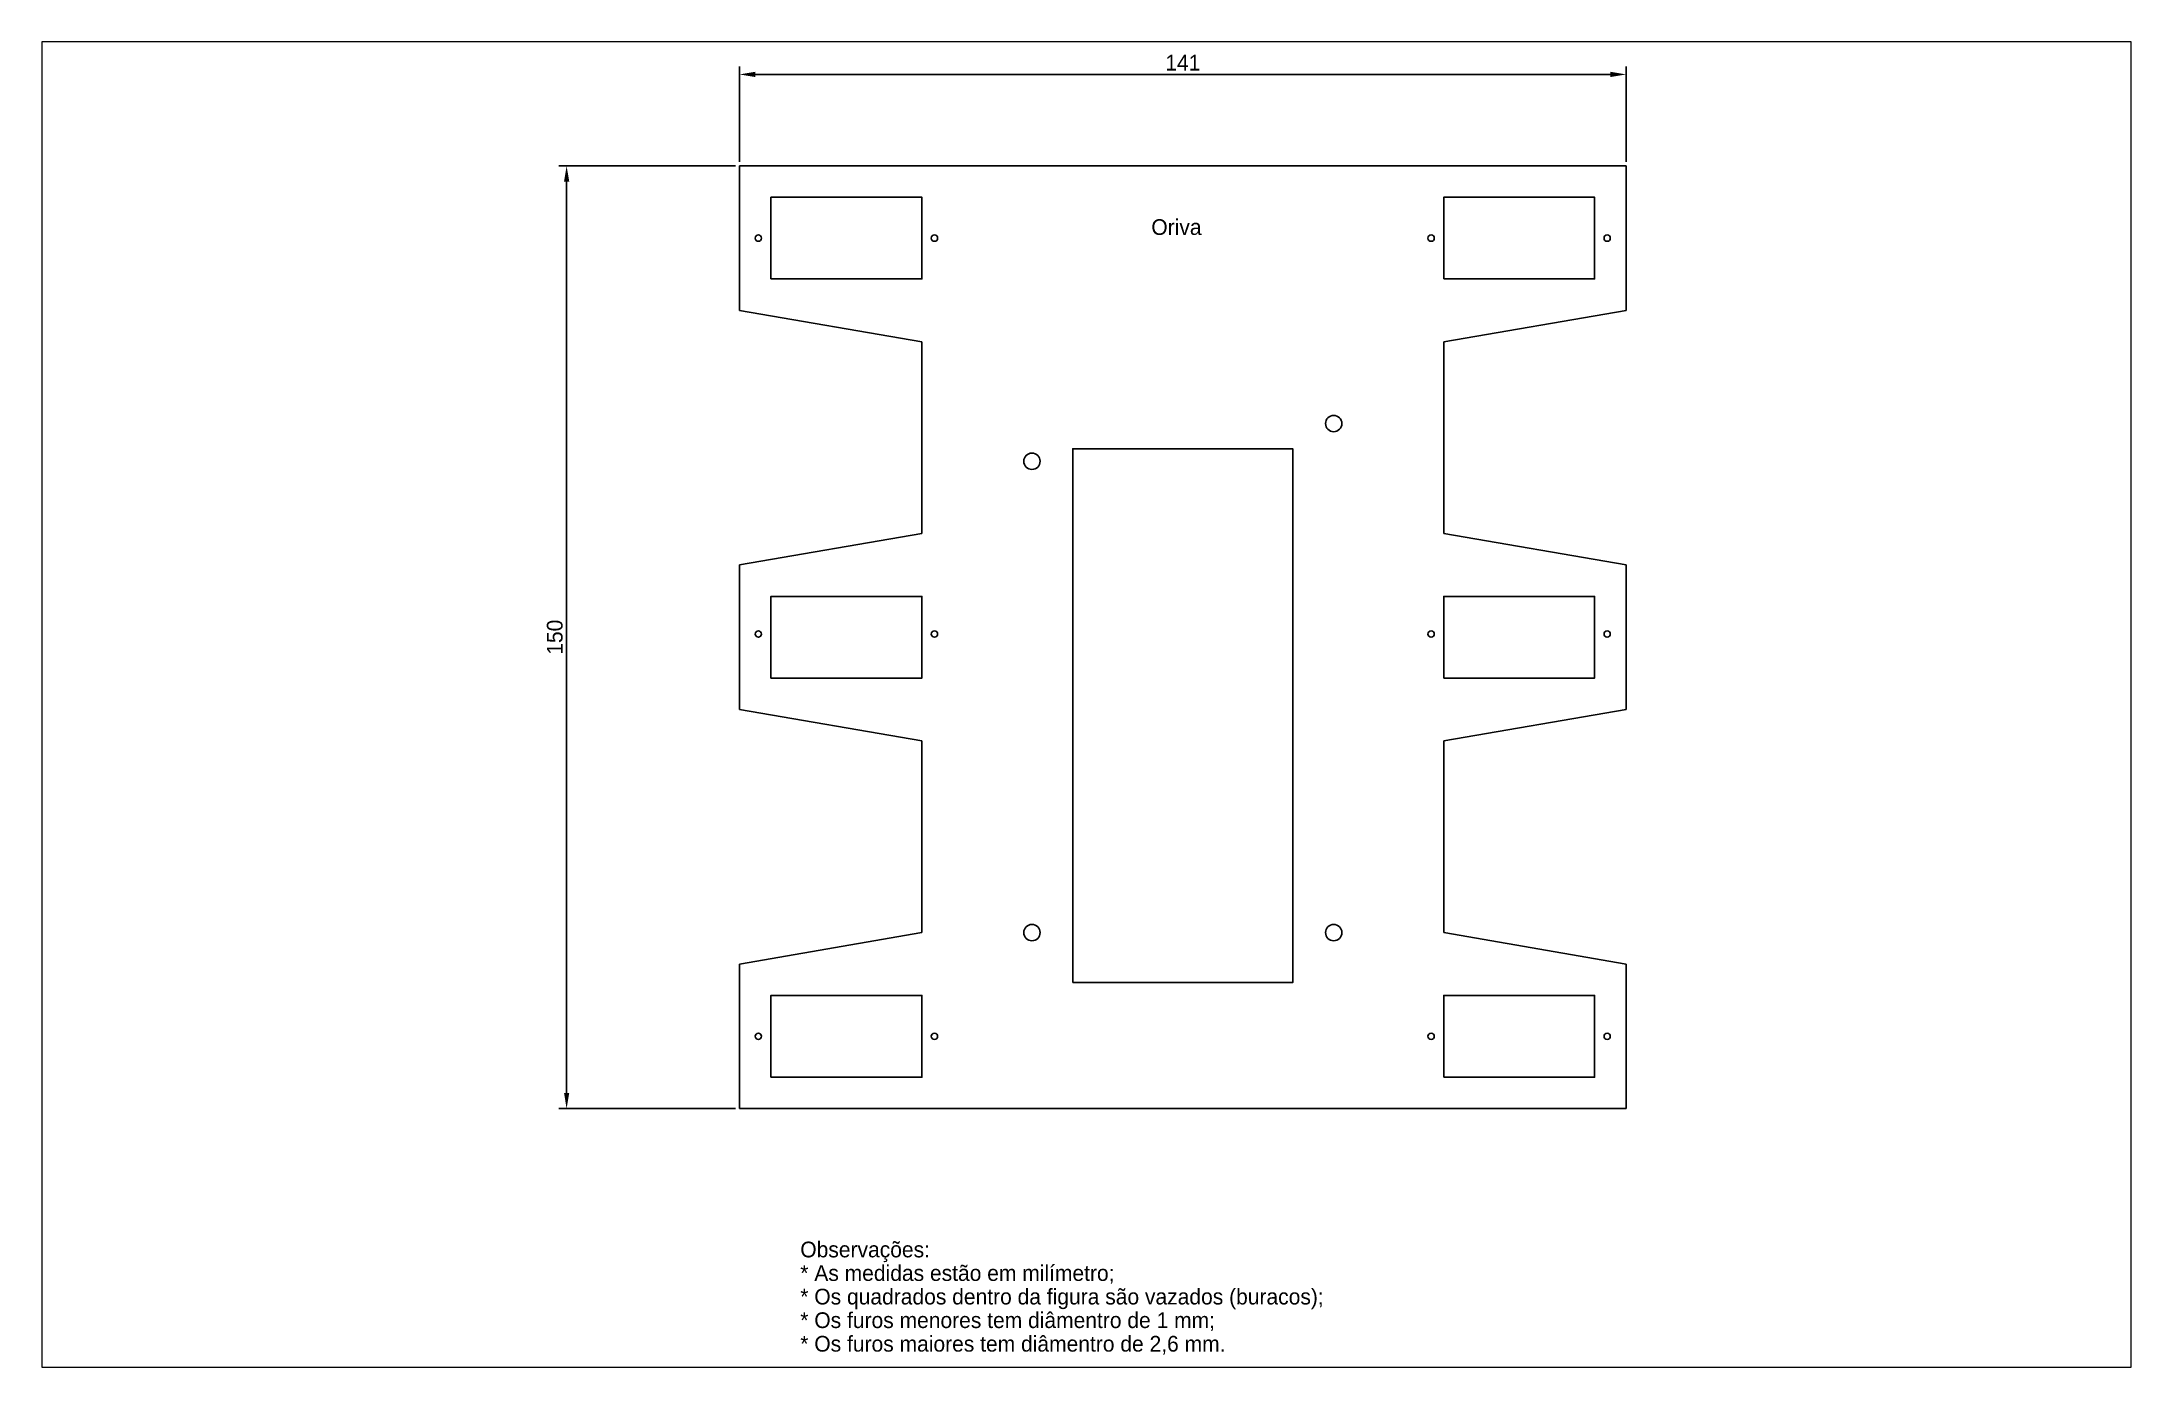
# Paper-space layout 'Sheet2' of a CAD drawing. Header units: millimetres. Extents: x 40 to 364, y 26 to 231.
# The model-space entities are those that its viewports show. They can reach past a viewport. Long polylines and large blocks are cut down to what shows.
import ezdxf

# ---------------------------------------------------------------- set-up
doc = ezdxf.new("R2010")
doc.units = ezdxf.units.MM
doc.dimstyles.new('ISO-25', dxfattribs={"dimtxt": 2.5, "dimasz": 2.5, "dimexe": 1.25, "dimexo": 0.625, "dimtad": 1, "dimtxsty": 'Standard', "dimcen": 2.5, "dimadec": 0, "dimazin": 0, "dimtfac": 1, "dimtmove": 0, "dimatfit": 3, "dimfxl": 1, "dimarcsym": 0})

# ---------------------------------------------------------------- blocks, each defined once
blk = doc.blocks.new('*D2')
at = {"color": 0, "lineweight": -2}
for p, q in [((-0.62, 150), (-28.76, 150)), ((-27.51, 147.5), (-27.51, 2.5)), ((-0.62, 0), (-28.76, 0))]:
    blk.add_line(p, q, dxfattribs=at)
at = {"color": 0}
for points in [[(-27.09, 147.5), (-27.92, 147.5), (-27.51, 150)], [(-27.92, 2.5), (-27.09, 2.5), (-27.51, 0)]]:
    blk.add_solid(points, dxfattribs=at)
at = {"layer": 'Defpoints', "color": 0}
for p in [(0, 150), (-27.51, 0), (0, 0)]:
    blk.add_point(p, dxfattribs=at)
at = {"color": 0, "insert": (-29.38, 75), "char_height": 2.5, "attachment_point": 5, "rotation": 90}
blk.add_mtext('150', dxfattribs=at)
blk = doc.blocks.new('*D30')
at = {"color": 0, "lineweight": -2}
for p, q in [((0, 150.62), (0, 165.8)), ((2.5, 164.55), (138.5, 164.55)), ((141, 150.62), (141, 165.8))]:
    blk.add_line(p, q, dxfattribs=at)
at = {"color": 0}
for points in [[(2.5, 164.97), (2.5, 164.13), (0, 164.55)], [(138.5, 164.13), (138.5, 164.97), (141, 164.55)]]:
    blk.add_solid(points, dxfattribs=at)
at = {"layer": 'Defpoints', "color": 0}
for p in [(141, 164.55), (0, 150), (141, 150)]:
    blk.add_point(p, dxfattribs=at)
at = {"color": 0, "insert": (70.5, 166.42), "char_height": 2.5, "attachment_point": 5}
blk.add_mtext('141', dxfattribs=at)

msp = doc.modelspace()

# ---------------------------------------------------------------- linework, layer by layer
for p, q in [((0, 127), (0, 150)), ((0, 150), (141, 150)), ((141, 150), (141, 127)), ((29, 122), (0, 127)), ((141, 127), (112, 122)), ((29, 91.5), (29, 122)), ((112, 122), (112, 91.5)), ((0, 86.5), (29, 91.5)), ((112, 91.5), (141, 86.5)), ((0, 63.5), (0, 86.5)), ((141, 86.5), (141, 63.5)), ((29, 58.5), (0, 63.5)), ((141, 63.5), (112, 58.5)), ((29, 28), (29, 58.5)), ((112, 58.5), (112, 28)), ((0, 23), (29, 28)), ((112, 28), (141, 23)), ((0, 0), (0, 23)), ((141, 23), (141, 0)), ((141, 0), (0, 0))]:
    msp.add_line(p, q)
for points in [[(5, 132), (5, 145), (29, 145), (29, 132)], [(112, 132), (112, 145), (136, 145), (136, 132)], [(53, 20.051), (53, 105), (88, 105), (88, 20.051)], [(5, 5), (5, 18), (29, 18), (29, 5)], [(112, 5), (112, 18), (136, 18), (136, 5)]]:
    msp.add_lwpolyline(points, close=True)
at = {"elevation": 5}
for points in [[(5, 68.501), (5, 81.501), (29, 81.501), (29, 68.501)], [(112, 68.5), (112, 81.5), (136, 81.5), (136, 68.5)]]:
    msp.add_lwpolyline(points, close=True, dxfattribs=at)
at = {"color": 2}
for centre in [(3, 138.5), (31, 138.5), (110, 138.5), (138, 138.5), (3, 75.501), (31, 75.501), (110, 75.5, 5), (138, 75.5), (3, 11.5), (31, 11.5), (110, 11.5), (138, 11.5)]:
    msp.add_circle(centre, 0.5, dxfattribs=at)
at = {"color": 4}
for centre in [(94.5, 109), (46.5, 103), (46.5, 28), (94.5, 28)]:
    msp.add_circle(centre, 1.3, dxfattribs=at)

# ---------------------------------------------------------------- texts
for s, p in [('Oriva', (65.497, 139.011)), ('Observações:', (9.66, -23.667)), ('* As medidas estão em milímetro;', (9.66, -27.417)), ('* Os quadrados dentro da figura são vazados (buracos);', (9.66, -31.167)), ('* Os furos menores tem diâmentro de 1 mm;', (9.66, -34.917)), ('* Os furos maiores tem diâmentro de 2,6 mm.', (9.66, -38.667))]:
    msp.add_text(s, height=2.5).set_placement(p)

# ---------------------------------------------------------------- dimensions: what is measured, and where the dimension line sits
dim = msp.add_linear_dim(base=(141, 164.55), p1=(0, 150), p2=(141, 150), dimstyle='ISO-25')
dim.commit()
dim.dimension.update_dxf_attribs({"geometry": '*D30', "text_midpoint": (70.5, 166.425)})
dim = msp.add_aligned_dim(p1=(0, 150), p2=(0, 0), distance=-27.508, dimstyle='ISO-25')
dim.commit()
dim.dimension.update_dxf_attribs({"geometry": '*D2', "text_midpoint": (-29.383, 75)})

psp = doc.layouts.new('Sheet2')

# ---------------------------------------------------------------- viewports
at = {"layer": '0'}
psp.add_viewport(center=(202.5, 128.5), size=(324, 205.6), view_center_point=(55.184, 64.296), view_height=210.89337, dxfattribs=at)

doc.saveas('drawing.dxf')
